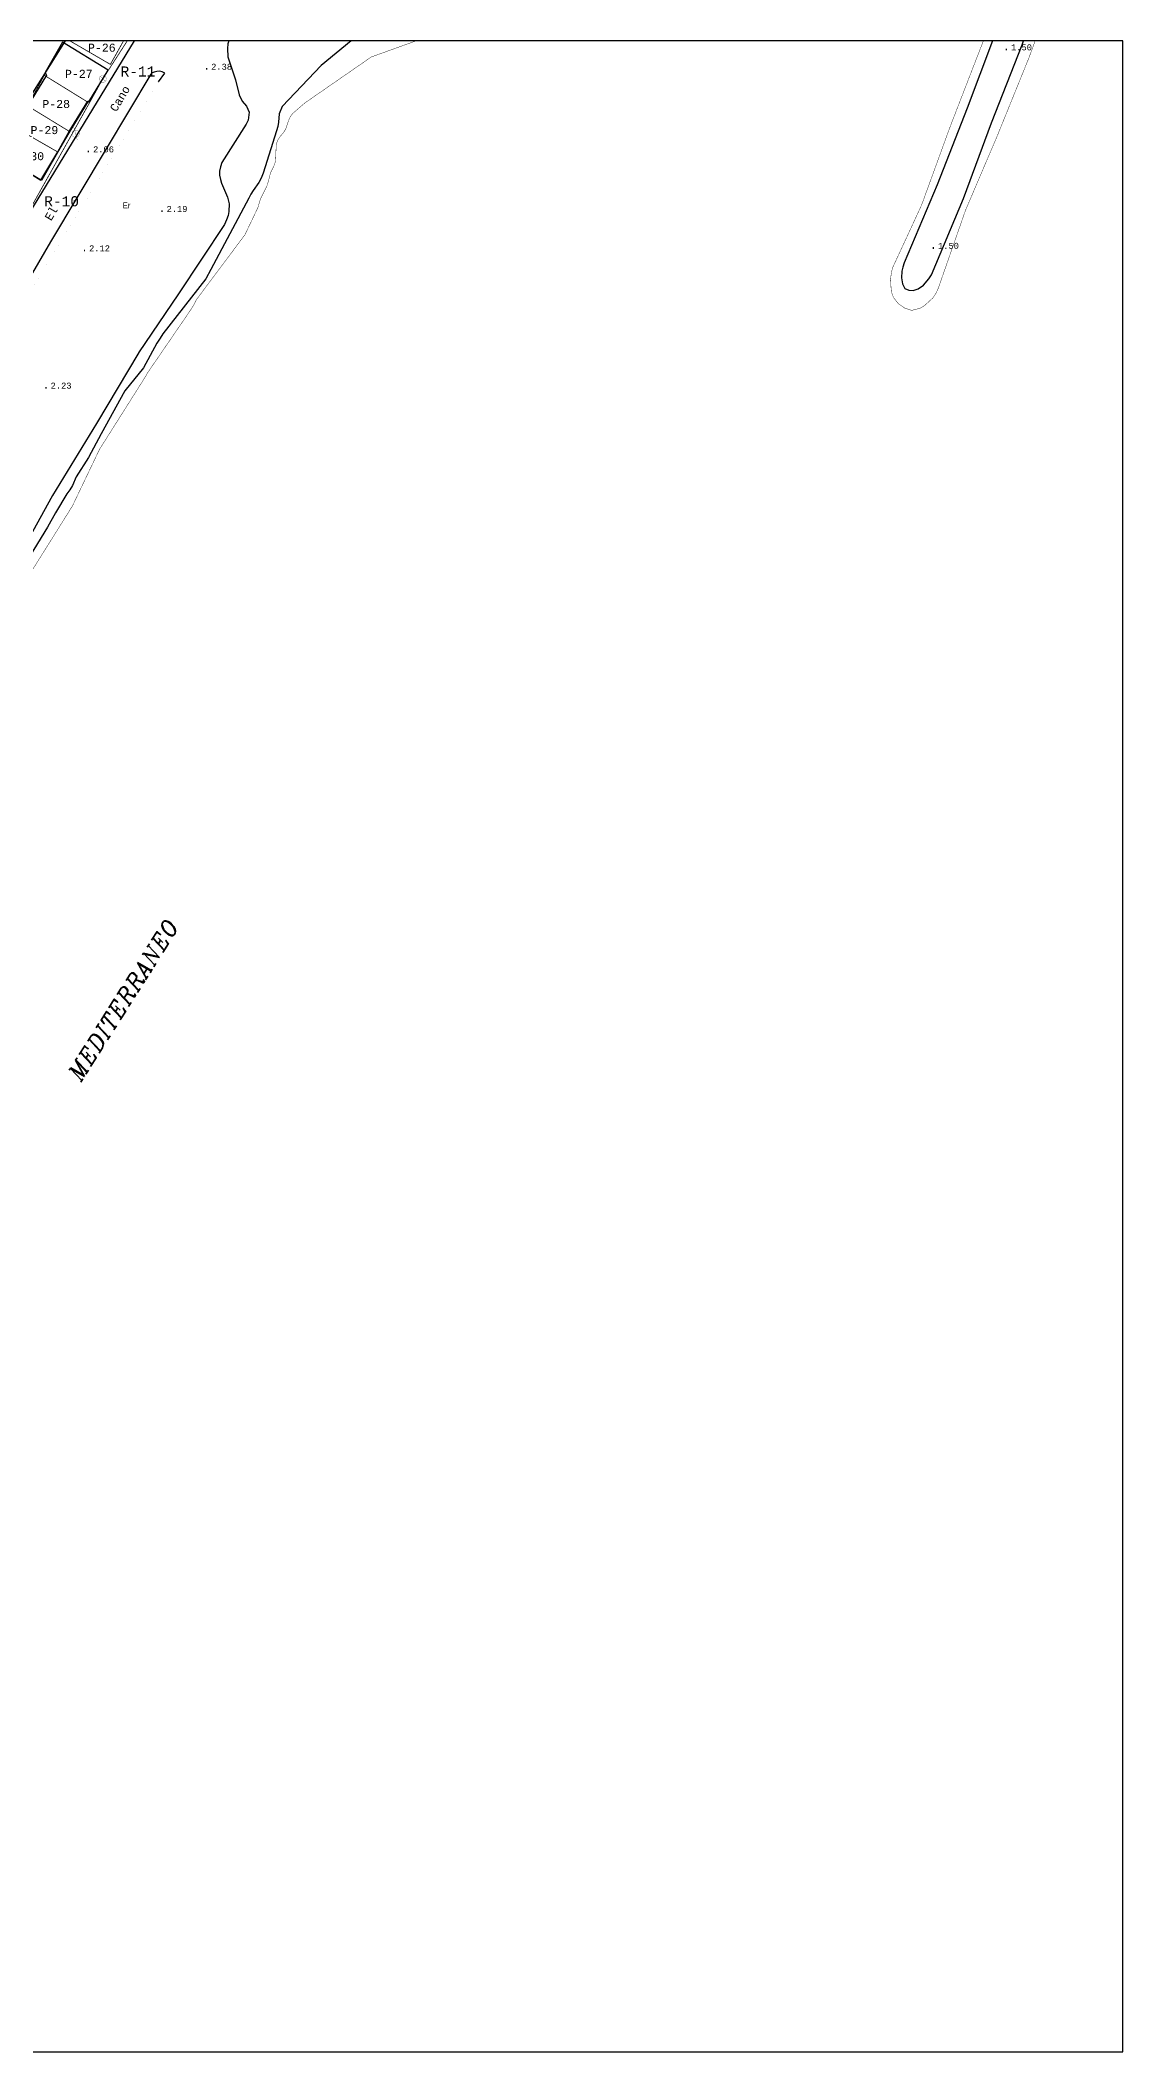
# Model space of a CAD drawing. Extents: x 743300 to 744100, y 4405700 to 4406200.
# Drawn here: x 743831 to 744100, y 4405700 to 4406200 of the extents above; entities that cross this region are included whole.
import ezdxf
from ezdxf.enums import TextEntityAlignment as Align

# ---------------------------------------------------------------- set-up
doc = ezdxf.new("R2010")
doc.units = 0
doc.header["$MEASUREMENT"] = 0
for name, color, linetype in [('10', 7, 'CONTINUOUS'), ('13', 7, 'CONTINUOUS'), ('16', 7, 'CONTINUOUS'), ('2', 7, 'CONTINUOUS'), ('21', 7, 'CONTINUOUS'), ('24', 7, 'CONTINUOUS'), ('32', 7, 'CONTINUOUS'), ('42', 7, 'CONTINUOUS'), ('46', 7, 'CONTINUOUS'), ('50', 7, 'CONTINUOUS'), ('51', 7, 'CONTINUOUS'), ('54', 7, 'CONTINUOUS'), ('6', 7, 'CONTINUOUS'), ('8', 7, 'CONTINUOUS')]:
    doc.layers.add(name, color=color, linetype=linetype)
doc.styles.add('ITALICC', font='italicc', dxfattribs={"height": 0.2})
doc.styles.add('MONOTXT', font='monotxt', dxfattribs={"height": 0.2})
doc.styles.get("Standard").update_dxf_attribs({"font": 'txt', "height": 0.2})

msp = doc.modelspace()

# ---------------------------------------------------------------- linework, layer by layer
at = {"layer": '10', "color": 7, "linetype": 'Continuous', "const_width": 0.05}
for points in [[(743846.4399999998, 4406191.43), (743846.87, 4406191.29), (743847.0600000002, 4406191.16), (743847.1899999998, 4406190.99), (743847.3000000002, 4406190.78), (743847.3299999998, 4406190.560000001), (743847.3299999998, 4406190.35), (743847.14, 4406189.94), (743846.95, 4406189.78), (743846.7599999999, 4406189.67), (743846.5500000002, 4406189.62), (743846.3299999998, 4406189.62), (743846.11, 4406189.67), (743845.9299999998, 4406189.78), (743845.7399999999, 4406189.94), (743845.55, 4406190.35), (743845.57, 4406190.78), (743845.6800000002, 4406190.99), (743845.8199999998, 4406191.16), (743846.0099999999, 4406191.29), (743846.4399999998, 4406191.43)], [(743847.0600000002, 4406191.16), (743845.8199999998, 4406189.89)], [(743845.84, 4406191.18), (743847.0899999999, 4406189.89)]]:
    msp.add_lwpolyline(points, dxfattribs=at)
at = {"layer": '13', "color": 3, "linetype": 'Continuous', "const_width": 0.3}
msp.add_lwpolyline([(743707.2900000002, 4406000), (743711.4099999998, 4406006.78), (743735.14, 4406045.48), (743747.93, 4406055.83), (743801.84, 4406144.11), (743837.15, 4406200)], dxfattribs=at)
at = {"layer": '16', "color": 5, "linetype": 'Continuous', "const_width": 0.2}
msp.add_lwpolyline([(743852.5500000002, 4406200), (743846.47, 4406190.54), (743827.7799999998, 4406157.09), (743804.3399999999, 4406117.53), (743763.57, 4406048.43), (743737.2799999998, 4406000)], dxfattribs=at)
at = {"layer": '2', "color": 7, "linetype": 'Continuous'}
msp.add_3dface([(744099.9999999999, 4405700), (744099.9999999999, 4406200), (743299.9999999999, 4406200), (743299.9999999999, 4405700)], dxfattribs=at)
at = {"layer": '21', "color": 30, "linetype": 'Continuous'}
for points, elevation in [([(743877.8299999998, 4406200), (743877.51, 4406199.25), (743877.43, 4406198.12), (743877.56, 4406196), (743879.4400000002, 4406190.27), (743880.39, 4406186.58), (743881.1300000001, 4406185.03), (743882.14, 4406183.77), (743882.81, 4406182.23), (743882.5799999998, 4406180.3), (743882.08, 4406179.24), (743876.06, 4406169.76), (743875.72, 4406168.69), (743875.4999999999, 4406167.61), (743875.4899999999, 4406166.560000001), (743875.6899999998, 4406165.56), (743875.99, 4406164.57), (743877.47, 4406161.14), (743877.8799999999, 4406159.5), (743877.8200000002, 4406157.6), (743877.6, 4406156.54), (743877.25, 4406155.47), (743876.7, 4406154.37), (743865.3100000002, 4406137.12), (743855.3599999999, 4406122.41)], 2), ([(743908.2099999998, 4406200), (743900.71, 4406193.83), (743891.01, 4406183.68), (743890.2599999999, 4406181.89), (743890.16, 4406179.74), (743889.9399999998, 4406178.68), (743889.61, 4406177.63), (743886.3499999999, 4406167.12), (743885.8499999999, 4406165.87), (743885.2499999999, 4406164.75), (743883.81, 4406162.810000001), (743883.2199999999, 4406161.89), (743882.78, 4406160.86), (743873.32, 4406143.14), (743873.32, 4406143.14), (743872.0799999998, 4406140.86), (743861.38, 4406127.18), (743860.7299999999, 4406126.05), (743859.9, 4406124.8)], 1), ([(744067.62, 4406200), (744061.3499999999, 4406183.28), (744053.86, 4406164.23), (744045.68, 4406144.77), (744045.3200000002, 4406143.71), (744045.0799999998, 4406142.71), (744045.0199999998, 4406141.08), (744045.2399999999, 4406139.58), (744045.85, 4406138.45), (744046.8099999998, 4406138), (744047.94, 4406137.91), (744049.15, 4406138.34), (744050.45, 4406139.28), (744051.8299999998, 4406140.84), (744052.4799999999, 4406141.84), (744060.39, 4406160.79), (744067.4099999998, 4406179.63), (744074.97, 4406198.97), (744075.3499999999, 4406200)], 1), ([(743855.4299999998, 4406122.54), (743844.93, 4406104.88), (743833.93, 4406086.95), (743823.98, 4406068.88), (743813.0099999999, 4406050.68), (743804.95, 4406037.4), (743803.67, 4406035.97), (743801.09, 4406033.79), (743799.7899999998, 4406032.39), (743788.91, 4406015.06), (743788.91, 4406015.06), (743788.4500000002, 4406013.2), (743788.64, 4406011.36), (743789.2799999998, 4406009.54), (743789.71, 4406007.53), (743788.05, 4406000)], 2), ([(743859.9, 4406124.8), (743856.5799999998, 4406118.66), (743851.9199999998, 4406112.94), (743846.05, 4406102.26), (743842.93, 4406096.37), (743839.88, 4406091.62), (743838.91, 4406089.43), (743838.2799999998, 4406088.37), (743837.4899999999, 4406087.37), (743834.7199999999, 4406082.67), (743832.7399999999, 4406079.09), (743822.2900000002, 4406061.97), (743812.31, 4406044.53), (743803.9499999998, 4406030.68), (743803.2699999998, 4406029.87), (743801.93, 4406028.63), (743799.0299999998, 4406027.29), (743797.4699999999, 4406026.060000001), (743796.81, 4406025.2), (743792.7499999999, 4406017.2), (743792.01, 4406014.82), (743789.15, 4406000)], 1)]:
    msp.add_lwpolyline(points, dxfattribs=dict(at, elevation=elevation))
at = {"layer": '32', "color": 5, "linetype": 'Continuous', "const_width": 0.1}
for points in [[(743924.3499999999, 4406200), (743913.1900000002, 4406195.98), (743896.69, 4406184.55), (743893.7000000002, 4406181.97), (743893.0599999998, 4406181.14), (743892.62, 4406180.15), (743891.9100000001, 4406178.01), (743891.3, 4406177.08), (743890.5400000002, 4406176.22), (743889.93, 4406175.310000001), (743889.5700000002, 4406174.21), (743889.4099999998, 4406170.38), (743889.18, 4406169.28), (743888.1499999998, 4406167.2), (743887.5899999999, 4406164.95), (743887.23, 4406163.84), (743885.67, 4406160.71), (743884.98, 4406158.46), (743881.7899999998, 4406151.78), (743869.7299999999, 4406135.65), (743869.17, 4406134.49), (743868.5, 4406133.38), (743857.7099999998, 4406117.63)], [(744065.36, 4406200), (744064.91, 4406198.86), (744057.0899999999, 4406178.66), (744049.9799999999, 4406159.13), (744042.7399999999, 4406143.48), (744042.44, 4406142.09), (744042.2899999998, 4406140.73), (744042.42, 4406138.22), (744042.6499999998, 4406137.11), (744043.03, 4406136.16), (744044.2199999999, 4406134.63), (744045.7899999998, 4406133.55), (744047.53, 4406132.97), (744049.62, 4406133.51), (744050.7499999999, 4406134.2), (744052.76, 4406136.04), (744053.5400000002, 4406137.19), (744054.17, 4406138.56), (744060.91, 4406157.87), (744068.78, 4406176.310000001), (744076.75, 4406195.96), (744078.22, 4406200)], [(743857.7099999998, 4406117.63), (743856.95, 4406116.33), (743845.65, 4406098.44), (743838.8899999999, 4406084.310000001), (743827.5700000002, 4406066.23), (743817.4399999998, 4406048.68), (743816.09, 4406046.22), (743814.4899999999, 4406044.01), (743813.8299999998, 4406042.81), (743812.7000000002, 4406040.17), (743812.03, 4406039.01), (743800.3899999999, 4406022.46), (743793.67, 4406010.59), (743793.16, 4406008.58), (743792.62, 4406003.32), (743791.5, 4406000)]]:
    msp.add_lwpolyline(points, dxfattribs=at)
at = {"layer": '46', "color": 7, "linetype": 'Continuous', "const_width": 0.2}
for points in [[(743847.77, 4406192.72), (743836.46, 4406199.7), (743831.93, 4406191.43), (743842.7899999998, 4406184.72), (743838.2999999998, 4406177.38), (743827.7399999999, 4406183.84), (743824.65, 4406178.45), (743835.3399999999, 4406172.32), (743831.3299999998, 4406165.33), (743820.24, 4406172)], [(743851.62, 4406200), (743848.3499999999, 4406194.14), (743838.27, 4406200)], [(743827.7399999999, 4406183.84), (743831.93, 4406191.43)], [(743847.77, 4406192.72), (743842.7899999998, 4406184.72)], [(743838.2999999998, 4406177.38), (743835.3399999999, 4406172.32)]]:
    msp.add_lwpolyline(points, dxfattribs=at)
at = {"layer": '51', "color": 1, "linetype": 'Continuous', "extrusion": (0.02248172709917567, -0.0109336517995991, 0.9996874647633446), "const_width": 0.1, "elevation": -31446.779483}
msp.add_lwpolyline([(4287767.505766986, 1257757.823820656), (4287766.662711379, 1257746.223568192), (4287773.340090584, 1257745.823559486)], dxfattribs=at)
at = {"layer": '51', "color": 1, "linetype": 'Continuous', "extrusion": (-0.5248983352679417, -0.851164929748015, 0), "const_width": 0.05, "elevation": -4140831.8974}
msp.add_lwpolyline([(-1679665.984244102, 12.94), (-1679678.520004948, 13.28)], dxfattribs=at)
at = {"layer": '51', "color": 1, "linetype": 'Continuous', "extrusion": (-0.5043901570957479, -0.8634758649927206, 0), "const_width": 0.05, "elevation": -4179812.541984}
msp.add_lwpolyline([(-1580146.417618933, 6.04), (-1580158.392475925, 6.03)], dxfattribs=at)
at = {"layer": '51', "color": 1, "linetype": 'Continuous', "extrusion": (0.5062399204061688, 0.8623926849105087, 0), "const_width": 0.05, "elevation": 4176409.960822}
msp.add_lwpolyline([(1589114.7619521, 6.65), (1589102.435780756, 6.16)], dxfattribs=at)
at = {"layer": '51', "color": 1, "linetype": 'Continuous'}
msp.add_polyline3d([(743831.09, 4406165.32, 6.03), (743835.29, 4406172.38, 6.04), (743838.13, 4406177.42, 6.04), (743842.7, 4406185.01, 12.94), (743843, 4406184.84, 12.94), (743847.77, 4406192.72, 12.94), (743836.46, 4406199.7, 13.24), (743832.0999999999, 4406192.13, 13.22), (743832.4299999998, 4406191.46, 6.05), (743827.6799999998, 4406183.63, 6.06), (743826.91, 4406182.33, 6.06), (743826.1699999998, 4406182.7, 6.09), (743824.0299999998, 4406179.23, 6.87), (743824.6299999999, 4406178.92, 6.87), (743820.18, 4406172.04, 6.87), (743831.09, 4406165.32, 6.03)], dxfattribs=at)
at = {"layer": '54', "color": 1, "linetype": 'Continuous', "extrusion": (-0.8522365968367324, 0.5210355710224571, 0.04706077710202837), "const_width": 0.05, "elevation": 1661836.814182}
msp.add_lwpolyline([(-4147191.96124057, -78289.93502682469), (-4147273.274243744, -78291.77706775481), (-4147288.960902133, -78289.5946496963)], dxfattribs=at)
at = {"layer": '54', "color": 1, "linetype": 'Continuous'}
for points in [[(743837.14, 4406200, 2.48), (743801.9599999998, 4406144.03, 2.5), (743801.92, 4406143.72, 2.5), (743801.92, 4406143.44, 2.5), (743801.9500000002, 4406143.29, 2.5), (743802.04, 4406143.2, 2.5), (743802.0300000001, 4406143.19, 2.5), (743813.7599999999, 4406136.35, 2.24), (743814.3399999999, 4406136.16, 2.22), (743814.78, 4406136.07, 2.22), (743815.1199999999, 4406136.24, 2.22), (743815.4200000002, 4406136.35, 2.22), (743815.5, 4406136.47, 2.22), (743815.7499999999, 4406136.84, 2.22), (743815.8, 4406136.95, 2.22), (743815.81, 4406136.96, 2.22), (743854.36, 4406200, 2.24)], [(743860.34, 4406189.78, 4.48), (743861.8499999999, 4406191.93, 2.21), (743861.2499999999, 4406192.310000001, 2.21), (743860.6, 4406192.42, 2.26), (743859.86, 4406192.37, 2.26), (743859.2, 4406192.25, 2.26), (743858.74, 4406192.02, 2.26), (743858.4000000001, 4406191.69, 2.26), (743847.2799999998, 4406173.11, 2.26), (743833.48, 4406150.01, 2.28), (743808.9000000001, 4406107.95, 2.27)]]:
    msp.add_polyline3d(points, dxfattribs=at)
at = {"layer": '6', "color": 1, "linetype": 'Continuous', "extrusion": (-0.8609265281784809, 0.5087293121872842, 0), "const_width": 0.05, "elevation": 1601149.440934}
msp.add_lwpolyline([(-4171832.030516425, 2.18), (-4171840.718830415, 2.15)], dxfattribs=at)
at = {"layer": '8', "color": 7, "linetype": 'Continuous', "const_width": 0.05, "elevation": 2.75}
for points in [[(743840.1399999999, 4406177.68), (743840.0899999999, 4406177.71), (743840.03, 4406177.73), (743839.9799999999, 4406177.76), (743839.93, 4406177.77), (743839.8699999999, 4406177.79), (743839.82, 4406177.79), (743839.76, 4406177.8), (743839.7099999998, 4406177.8), (743839.6499999998, 4406177.8), (743839.5899999999, 4406177.8), (743839.53, 4406177.79), (743839.4799999999, 4406177.78), (743839.42, 4406177.76), (743839.3699999999, 4406177.75), (743839.3199999998, 4406177.72), (743839.27, 4406177.7), (743839.2199999999, 4406177.67), (743839.1700000002, 4406177.64), (743839.13, 4406177.61), (743839.0799999998, 4406177.57), (743839.04, 4406177.53), (743839.01, 4406177.49), (743838.9699999999, 4406177.44), (743838.94, 4406177.39), (743838.91, 4406177.34), (743838.8799999999, 4406177.3), (743838.8599999999, 4406177.24), (743838.84, 4406177.19), (743838.8200000002, 4406177.13), (743838.8099999998, 4406177.08), (743838.8, 4406177.02), (743838.8, 4406176.97), (743838.8, 4406176.91), (743838.8, 4406176.85), (743838.8, 4406176.8), (743838.8099999998, 4406176.74), (743838.8200000002, 4406176.69), (743838.84, 4406176.63), (743838.8599999999, 4406176.58), (743838.8799999999, 4406176.53), (743838.91, 4406176.47), (743838.94, 4406176.43), (743838.9699999999, 4406176.38), (743839, 4406176.34), (743839.04, 4406176.29), (743839.0799999998, 4406176.25), (743839.13, 4406176.22), (743839.1700000002, 4406176.18), (743839.2199999999, 4406176.15), (743839.27, 4406176.12), (743839.3199999998, 4406176.1), (743839.3699999999, 4406176.08), (743839.42, 4406176.060000001), (743839.4799999999, 4406176.04), (743839.5399999998, 4406176.03), (743839.5899999999, 4406176.02), (743839.6499999998, 4406176.02), (743839.7000000002, 4406176.01), (743839.76, 4406176.02), (743839.82, 4406176.03), (743839.8699999999, 4406176.04), (743839.93, 4406176.05), (743839.9799999999, 4406176.060000001), (743840.04, 4406176.08), (743840.0899999999, 4406176.11), (743840.1399999999, 4406176.14), (743840.1900000002, 4406176.17), (743840.2299999999, 4406176.2), (743840.27, 4406176.24), (743840.3199999998, 4406176.27), (743840.3599999999, 4406176.310000001), (743840.39, 4406176.36), (743840.4300000002, 4406176.4), (743840.4599999998, 4406176.45), (743840.4799999999, 4406176.5), (743840.51, 4406176.55), (743840.53, 4406176.61), (743840.55, 4406176.66), (743840.5599999998, 4406176.71), (743840.57, 4406176.77), (743840.5799999998, 4406176.83), (743840.5799999998, 4406176.88), (743840.5799999998, 4406176.94), (743840.5799999998, 4406176.99), (743840.57, 4406177.05), (743840.5599999998, 4406177.11), (743840.55, 4406177.16), (743840.53, 4406177.22), (743840.51, 4406177.27), (743840.4899999999, 4406177.32), (743840.4599999998, 4406177.37), (743840.4300000002, 4406177.42), (743840.39, 4406177.46), (743840.3599999999, 4406177.51), (743840.3199999998, 4406177.55), (743840.28, 4406177.59), (743840.2299999999, 4406177.62), (743840.18, 4406177.65), (743840.1399999999, 4406177.68)], [(743840.1299999999, 4406175.27), (743839.25, 4406178.55)]]:
    msp.add_lwpolyline(points, dxfattribs=at)

# ---------------------------------------------------------------- texts
at = {"layer": '24', "color": 7, "linetype": 'Continuous', "style": 'MONOTXT'}
for s, height, p in [('.                           ', 1.99, (744070.23, 4406197.64, 1.5)), ('1.50                        ', 1.5, (744072.23, 4406197.64, 1.5)), ('.                           ', 1.99, (743871.39, 4406192.8, 2.38)), ('2.38                        ', 1.5, (743873.3899999999, 4406192.8, 2.38)), ('.                           ', 1.99, (743842.04, 4406172.26, 2.06)), ('2.06                        ', 1.5, (743844.04, 4406172.26, 2.06)), ('.                           ', 1.99, (743860.31, 4406157.45, 2.19)), ('2.19                        ', 1.5, (743862.3100000002, 4406157.45, 2.19)), ('.                           ', 1.99, (743841.0500000002, 4406147.65, 2.12)), ('2.12                        ', 1.5, (743843.0499999998, 4406147.65, 2.12)), ('.                           ', 1.99, (744052.0699999998, 4406148.27, 1.5)), ('1.50                        ', 1.5, (744054.07, 4406148.27, 1.5)), ('.                           ', 1.99, (743831.4899999999, 4406113.52, 2.23)), ('2.23                        ', 1.5, (743833.4899999999, 4406113.52, 2.23))]:
    msp.add_text(s, height=height, dxfattribs=at).set_placement(p)
at = {"layer": '42', "color": 7, "linetype": 'Continuous'}
msp.add_text('Er                          ', height=1.49, rotation=359.7900000066, dxfattribs=at).set_placement((743851.36, 4406158.36, 1.71))
at = {"layer": '50', "color": 7, "linetype": 'Continuous', "style": 'MONOTXT'}
for s, height, p in [('P-26                        ', 1.99, (743842.7699999998, 4406197.3)), ('P-27                        ', 1.99, (743837.0500000002, 4406190.8)), ('R-11                        ', 2.5, (743850.8799999999, 4406191.12)), ('P-28                        ', 1.99, (743831.4299999998, 4406183.31)), ('P-29                        ', 1.99, (743828.5, 4406176.81)), ('P-30                        ', 1.99, (743824.9799999999, 4406170.32)), ('R-10                        ', 2.5, (743831.89, 4406158.87))]:
    msp.add_text(s, height=height, dxfattribs=at).set_placement(p)
for s, rotation, p in [('Cano                        ', 59.09000000439999, (743849.8, 4406182.17)), ('El                          ', 59.13999999029999, (743833.5999999999, 4406155.09))]:
    msp.add_text(s, height=1.99, rotation=rotation, dxfattribs=at).set_placement(p)
at = {"layer": '50', "color": 7, "linetype": 'Continuous', "style": 'ITALICC'}
msp.add_text('MEDITERRANEO', height=4, rotation=57.66787649189999, dxfattribs=at).set_placement((743853.2501804642, 4405960.457150141), align=Align.CENTER)

doc.saveas('drawing.dxf')
